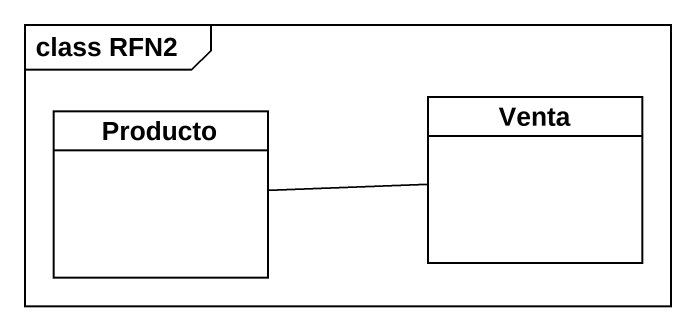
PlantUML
@startuml
mainframe class RFN2
hide circle
hide empty members
class Producto
class Venta
Producto -right- Venta
@enduml
